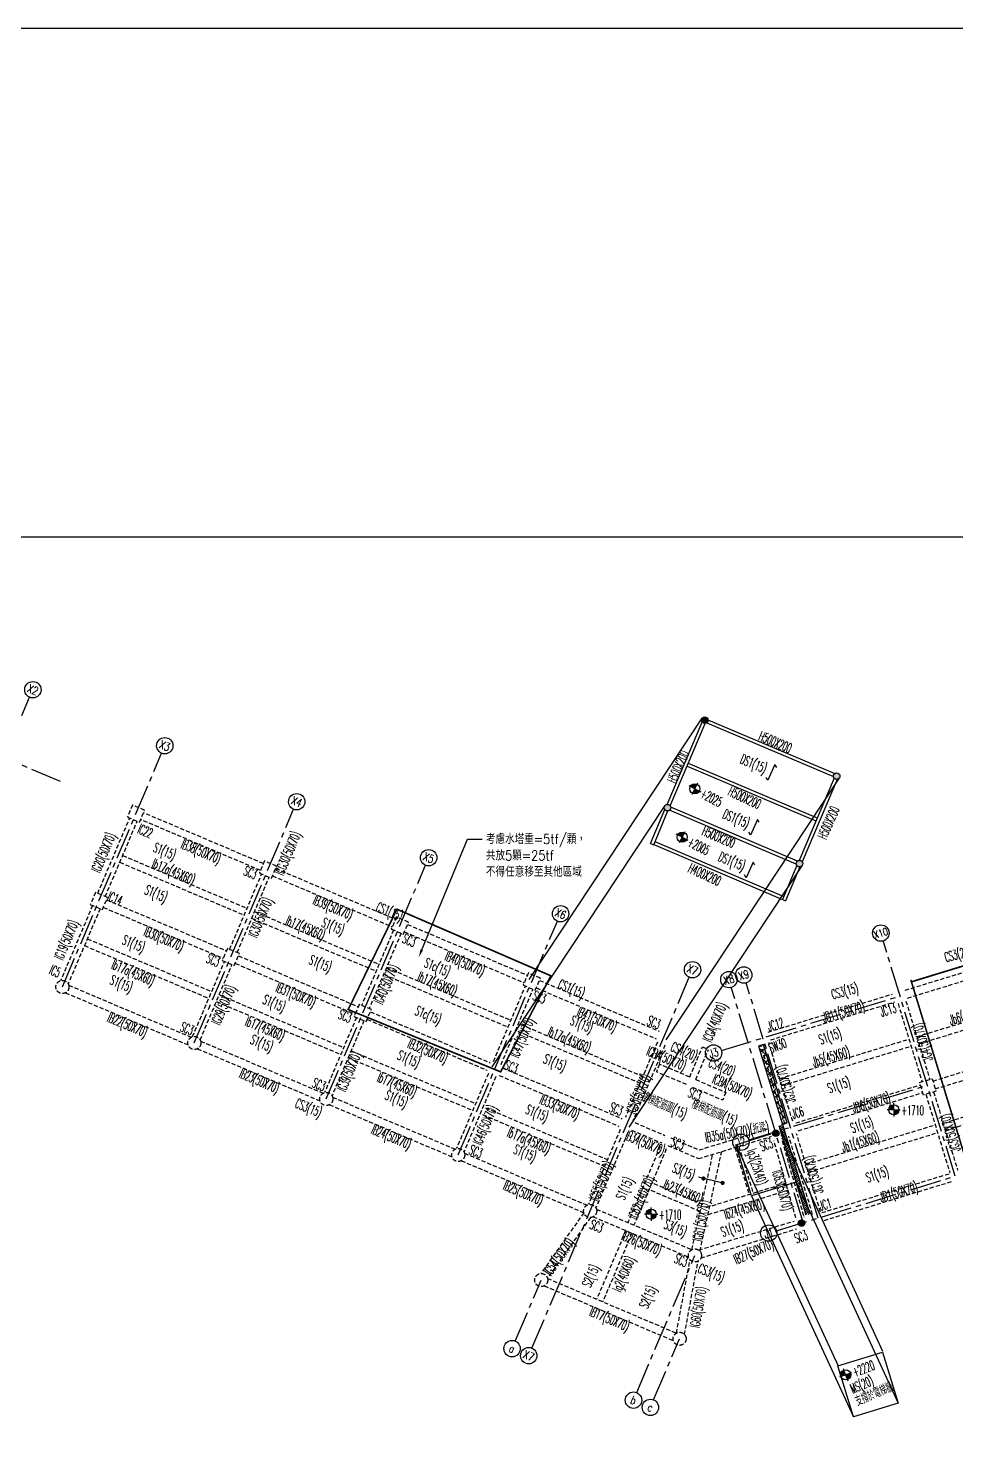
# Model space of a CAD drawing. Header units: centimetres. Extents: x -47768 to 194820, y -149527 to 141949.
# Drawn here: x 59781 to 65443, y -63529 to -54881 of the extents above; entities that cross this region are included whole.
import ezdxf
from ezdxf import colors
from ezdxf.entities.mleader import LeaderData, LeaderLine
from ezdxf.enums import TextEntityAlignment as Align
from ezdxf.math import Vec2, Vec3

# ---------------------------------------------------------------- set-up
doc = ezdxf.new("R2010")
doc.units = ezdxf.units.CM
doc.linetypes.add('CENTER2', pattern=[28.575, 19.05, -3.175, 3.175, -3.175])
doc.linetypes.add('HIDDEN', pattern=[0.375, 0.25, -0.125])
doc.layers.get('0').update_dxf_attribs({"color": 8})
for name, color, linetype in [('0S-B', 6, 'HIDDEN'), ('0S-COL', 1, 'Continuous'), ('0S-COL-H', 8, 'HIDDEN'), ('0S-colhead', 8, 'HIDDEN'), ('0S-GRID', 8, 'Continuous'), ('0S-J', 3, 'HIDDEN'), ('0S-Shear wall', 7, 'Continuous'), ('0S-SJ', 3, 'Continuous'), ('0S-伸縮縫', 4, 'Continuous'), ('1S-BN', 7, 'Continuous'), ('1S-CN', 2, 'Continuous'), ('1S-CO-HATCH', 252, 'Continuous'), ('1S-JN', 3, 'Continuous'), ('1S-SJN', 3, 'Continuous'), ('1S-SN', 4, 'Continuous'), ('1S-SWN', 7, 'Continuous'), ('1S-TEXT', 7, 'Continuous'), ('FL高程', 7, 'Continuous'), ('SB', 6, 'Continuous'), ('SJ', 3, 'Continuous'), ('TEXT', 7, 'Continuous')]:
    doc.layers.add(name, color=color, linetype=linetype)
doc.layers.add('0S-分圖線', color=8, linetype='Continuous', plot=False)
doc.layers.add('0S-繪圖區', color=171, linetype='Continuous', plot=False)
doc.styles.add('ae', font='romans.shx', dxfattribs={"bigfont": 'chineset.shx'})
doc.styles.add('CHINA', font='romans.shx', dxfattribs={"width": 0.85, "bigfont": 'chineset.shx'})
doc.styles.add('ROMAND', font='romand')
doc.styles.add('txt', font='romans.shx', dxfattribs={"height": 0.2, "bigfont": 'chineset.shx'})

# ---------------------------------------------------------------- blocks, each defined once
blk = doc.blocks.new('ELE')
at = {"ltscale": 100}
h = blk.add_hatch(color=0, dxfattribs=at)
h.dxf.hatch_style = 1
edge = h.paths.add_edge_path()
edge.add_arc((55199, -2026.6), 20.7, 90, 180)
edge.add_line((55178.3, -2026.6), (55199, -2026.6))
edge.add_line((55199, -2026.6), (55199, -2005.9))
h = blk.add_hatch(color=0, dxfattribs=at)
h.dxf.hatch_style = 1
edge = h.paths.add_edge_path()
edge.add_line((55199, -2047.4), (55199, -2026.6))
edge.add_line((55199, -2026.6), (55219.7, -2026.6))
edge.add_arc((55199, -2026.6), 20.7, 270, 360, ccw=False)
at = {"color": 0, "ltscale": 100}
for q in [(55199, -2000), (55172.4, -2026.6), (55225.6, -2026.6), (55199, -2053.2)]:
    blk.add_line((55199, -2026.6), q, dxfattribs=at)
blk.add_circle((55199, -2026.6), 20.7, dxfattribs=at)
blk = doc.blocks.new('0S-ELE')
at = {"layer": 'FL高程', "ltscale": 100, "xscale": 1.5, "yscale": 1.5, "zscale": 1.5}
blk.add_blockref('ELE', (-26764.5, -529.8), dxfattribs=at)
at = {"layer": 'FL高程', "ltscale": 100, "style": 'CHINA', "width": 0.5}
blk.add_attdef('+150', text='', height=60, dxfattribs=at).set_placement((56149.6, -3572.5), align=Align.MIDDLE)
blk = doc.blocks.new('XLINE')
blk.add_circle((0, 0), 50)
at = {"style": 'ROMAND', "width": 0.74997, "flags": 8}
blk.add_attdef('X-LINE', text='', height=50, dxfattribs=at).set_placement((0, 0), align=Align.MIDDLE)
blk = doc.blocks.new('柱位編號')
at = {"color": 0, "linetype": 'CENTER2', "ltscale": 10}
for p, q in [((129891.7, 36676.2), (130497.3, 38102.9)), ((130686.2, 37588.3), (129604.7, 38047.4)), ((130697.2, 36334.3), (131302.8, 37761)), ((131502.6, 35992.5), (132108.2, 37419.1)), ((132308.1, 35650.6), (132913.7, 37077.2)), ((133113.5, 35308.7), (133719.1, 36735.4)), ((136147.2, 35179.4), (135708.2, 36615.3)), ((133563.4, 34129.1), (134524.5, 36393.5)), ((135219.6, 34895.8), (134780.6, 36331.7)), ((135310.4, 34923.6), (134871.4, 36359.5)), ((134720.8, 35945.9), (135810.9, 36279.2)), ((134887.4, 35400.8), (135977.6, 35734.1)), ((135057, 34846.1), (136147.2, 35179.4)), ((134203.1, 33857.6), (134558.7, 34695.2)), ((133462.1, 34172.1), (133620.2, 34544.5)), ((134306.7, 33813.6), (134464.8, 34186))]:
    blk.add_line(p, q, dxfattribs=at)
at = {"color": 0}
ref = blk.add_blockref('XLINE', (130516.9, 38148.9), dxfattribs=dict(at, rotation=337))
ref.add_attrib('X-LINE', 'X2', dxfattribs={"height": 50, "rotation": 337, "style": 'ROMAND', "width": 0.74997}).set_placement((130516.9, 38148.9), align=Align.MIDDLE)
ref = blk.add_blockref('XLINE', (131322.3, 37807.1), dxfattribs=dict(at, rotation=337))
ref.add_attrib('X-LINE', 'X3', dxfattribs={"height": 50, "rotation": 337, "style": 'ROMAND', "width": 0.74997}).set_placement((131322.3, 37807.1), align=Align.MIDDLE)
ref = blk.add_blockref('XLINE', (132127.8, 37465.2), dxfattribs=dict(at, rotation=337))
ref.add_attrib('X-LINE', 'X4', dxfattribs={"height": 50, "rotation": 337, "style": 'ROMAND', "width": 0.74997}).set_placement((132127.8, 37465.2), align=Align.MIDDLE)
ref = blk.add_blockref('XLINE', (132933.2, 37123.3), dxfattribs=dict(at, rotation=337))
ref.add_attrib('X-LINE', 'X5', dxfattribs={"height": 50, "rotation": 337, "style": 'ROMAND', "width": 0.74997}).set_placement((132933.2, 37123.3), align=Align.MIDDLE)
ref = blk.add_blockref('XLINE', (133738.6, 36781.4), dxfattribs=dict(at, rotation=337))
ref.add_attrib('X-LINE', 'X6', dxfattribs={"height": 50, "rotation": 337, "style": 'ROMAND', "width": 0.74997}).set_placement((133738.6, 36781.4), align=Align.MIDDLE)
ref = blk.add_blockref('XLINE', (135693.6, 36663.1), dxfattribs=dict(at, rotation=16.99999999999998))
ref.add_attrib('X-LINE', 'X10', dxfattribs={"height": 45, "rotation": 17, "style": 'ROMAND', "width": 0.74997}).set_placement((135693.6, 36663.1), align=Align.MIDDLE)
ref = blk.add_blockref('XLINE', (134544.1, 36439.5), dxfattribs=dict(at, rotation=337))
ref.add_attrib('X-LINE', 'X7', dxfattribs={"height": 50, "rotation": 337, "style": 'ROMAND', "width": 0.74997}).set_placement((134544.1, 36439.5), align=Align.MIDDLE)
ref = blk.add_blockref('XLINE', (134765.9, 36379.5), dxfattribs=dict(at, rotation=16.99999999999998))
ref.add_attrib('X-LINE', 'X8', dxfattribs={"height": 50, "rotation": 17, "style": 'ROMAND', "width": 0.74997}).set_placement((134765.9, 36379.5), align=Align.MIDDLE)
ref = blk.add_blockref('XLINE', (134856.8, 36407.3), dxfattribs=dict(at, rotation=16.99999999999998))
ref.add_attrib('X-LINE', 'X9', dxfattribs={"height": 50, "rotation": 17, "style": 'ROMAND', "width": 0.74997}).set_placement((134856.8, 36407.3), align=Align.MIDDLE)
ref = blk.add_blockref('XLINE', (134672.9, 35931.3), dxfattribs=dict(at, rotation=17.00000000000323))
ref.add_attrib('X-LINE', 'J3', dxfattribs={"height": 50, "rotation": 17, "style": 'ROMAND', "width": 0.74997}).set_placement((134672.9, 35931.3), align=Align.MIDDLE)
ref = blk.add_blockref('XLINE', (134839.6, 35386.2), dxfattribs=dict(at, rotation=17.00000000000323))
ref.add_attrib('X-LINE', 'J2', dxfattribs={"height": 50, "rotation": 17, "style": 'ROMAND', "width": 0.74997}).set_placement((134839.6, 35386.2), align=Align.MIDDLE)
ref = blk.add_blockref('XLINE', (135009.2, 34831.5), dxfattribs=dict(at, rotation=17.00000000000323))
ref.add_attrib('X-LINE', 'J1', dxfattribs={"height": 50, "rotation": 17, "style": 'ROMAND', "width": 0.74997}).set_placement((135009.2, 34831.5), align=Align.MIDDLE)
ref = blk.add_blockref('XLINE', (133442.5, 34126.1), dxfattribs=dict(at, rotation=337))
ref.add_attrib('X-LINE', 'a', dxfattribs={"height": 50, "rotation": 337, "style": 'ROMAND', "width": 0.74997}).set_placement((133442.5, 34126.1), align=Align.MIDDLE)
ref = blk.add_blockref('XLINE', (133543.9, 34083.1), dxfattribs=dict(at, rotation=337))
ref.add_attrib('X-LINE', 'X7', dxfattribs={"height": 50, "rotation": 337, "style": 'ROMAND', "width": 0.74997}).set_placement((133543.9, 34083.1), align=Align.MIDDLE)
ref = blk.add_blockref('XLINE', (134183.6, 33811.5), dxfattribs=dict(at, rotation=337))
ref.add_attrib('X-LINE', 'b', dxfattribs={"height": 50, "rotation": 337, "style": 'ROMAND', "width": 0.74997}).set_placement((134183.6, 33811.5), align=Align.MIDDLE)
ref = blk.add_blockref('XLINE', (134287.2, 33767.6), dxfattribs=dict(at, rotation=337))
ref.add_attrib('X-LINE', 'c', dxfattribs={"height": 50, "rotation": 337, "style": 'ROMAND', "width": 0.74997}).set_placement((134287.2, 33767.6), align=Align.MIDDLE)
blk = doc.blocks.new('*U153')
at = {"color": 0, "ltscale": 100}
for points in [[(-36.3, 27), (36.3, 27), (36.3, -27), (-36.3, -27)], [(22.253, -6.279), (36.3, -6.279), (36.3, -27), (22.253, -27)]]:
    blk.add_lwpolyline(points, close=True, dxfattribs=at)
blk.add_lwpolyline([(36.3, 27), (17.074, 27), (17.074, 21.168), (25.98, 21.168), (25.98, 15.768), (24.673, 15.768), (24.673, 9.288), (36.3, 9.288), (36.3, 27)], dxfattribs=at)
blk = doc.blocks.new('zw$D145')
at = {"color": 0, "linetype": 'Continuous', "ltscale": 80}
for points in [[(105.8, -346.2), (-166.7, -429.5), (-262.3, -116.8), (-47.1, -51)], [(23.4, -76.5), (105.8, -346.2)]]:
    blk.add_lwpolyline(points, dxfattribs=at)

msp = doc.modelspace()

# ---------------------------------------------------------------- hatches: boundary and pattern name
at = {"layer": '0S-Shear wall', "ltscale": 100}
h = msp.add_hatch(dxfattribs=at)
h.set_pattern_fill('ANSI37', color=256, scale=10)
h.set_pattern_definition([(45, (66753.632, -78793.863), (-22.45064, 22.45064), []), (135, (66753.632, -78793.863), (-22.45064, -22.45064), [])])
h.paths.add_polyline_path([(64239.7551, -61094.9659), (64385.9409, -61573.1183), (64414.6301, -61564.3472), (64268.4442, -61086.1948)])
h = msp.add_hatch(dxfattribs=at)
h.set_pattern_fill('ANSI37', color=256, scale=10)
h.set_pattern_definition([(45, (66753.643, -78793.97), (-22.45064, 22.45064), []), (135, (66753.643, -78793.97), (-22.45064, -22.45064), [])])
h.paths.add_polyline_path([(64239.7663, -61095.0711), (64385.9522, -61573.2235), (64414.6413, -61564.4523), (64268.4555, -61086.2999)])
at = {"layer": '0S-伸縮縫'}
h = msp.add_hatch(dxfattribs=at)
h.set_pattern_fill('ANSI36', color=256, scale=83.3)
h.set_pattern_definition([(45, (-145948.254, -125386.823), (5.522062, 20.24756074), [26.03125, -5.20625, 0, -5.20625])])
h.paths.add_polyline_path([(64385.9531, -61573.2266), (64362.0455, -61580.5359), (64385.4343, -61657.0371), (64454.142, -61881.7686), (64528.6962, -62125.6256), (64552.6039, -62118.3166)])
at = {"layer": '1S-CO-HATCH', "ltscale": 100}
h = msp.add_hatch(color=256, dxfattribs=at)
h.dxf.hatch_style = 1
edge = h.paths.add_edge_path()
edge.add_ellipse((63910.4591, -59105.3547), major_axis=(20, 0), ratio=1, start_angle=0, end_angle=360)
h = msp.add_hatch(color=256, dxfattribs=at)
h.dxf.hatch_style = 1
edge = h.paths.add_edge_path()
edge.add_ellipse((64715.9888, -59447.2818), major_axis=(20, 0), ratio=1, start_angle=0, end_angle=360)
edge = h.paths.add_edge_path()
edge.add_ellipse((64489.2768, -59981.1373), major_axis=(20, 0), ratio=1, start_angle=0, end_angle=360)
edge = h.paths.add_edge_path()
edge.add_ellipse((63683.923, -59639.2849), major_axis=(20, 0), ratio=1, start_angle=0, end_angle=360)
h = msp.add_hatch(color=256, dxfattribs=at)
h.dxf.hatch_style = 1
edge = h.paths.add_edge_path()
edge.add_ellipse((64344.9523, -61627.4141), major_axis=(20, 0), ratio=1, start_angle=0, end_angle=360)
h = msp.add_hatch(color=256, dxfattribs=at)
h.dxf.hatch_style = 1
edge = h.paths.add_edge_path()
edge.add_ellipse((64502.0411, -62175.4316), major_axis=(20, 0), ratio=1, start_angle=0, end_angle=360)

# ---------------------------------------------------------------- linework, layer by layer
at = {"ltscale": 100}
for p, q in [((64362.0337, -61580.4288), (64994.9203, -62957.3956)), ((64099.7307, -61697.261), (64724.2089, -63046.7234)), ((64467.8835, -61926.646), (65092.3607, -63276.1087)), ((64195.3363, -62009.9707), (64819.8145, -63359.435))]:
    msp.add_line(p, q, dxfattribs=at)
at = {"color": 0, "linetype": 'Continuous', "ltscale": 80}
msp.add_lwpolyline([(65092.3218, -63276.0235), (64819.7756, -63359.3498), (64724.1701, -63046.6382), (64996.7165, -62963.3124), (65092.3218, -63276.0235)], dxfattribs=at)
at = {"layer": '0S-B', "ltscale": 100}
for p, q in [((60204.6554, -60162.7649), (60400.021, -59702.5125)), ((60250.6806, -60182.3015), (60446.0462, -59722.049)), ((61198.5286, -60022.3649), (60466.6874, -59711.8145)), ((61216.1068, -59980.9402), (60484.2656, -59670.3898)), ((60298.2976, -59903.7616), (60298.2982, -59903.7618)), ((60317.834, -59857.7363), (60317.8346, -59857.7365)), ((61290.6923, -60009.9633), (62022.4936, -60320.5945)), ((61010.0971, -60504.6546), (61205.4627, -60044.4022)), ((61056.1224, -60524.1912), (61251.4879, -60063.9388)), ((61271.1557, -60055.9885), (62002.9571, -60366.6198)), ((60173.3969, -60236.4053), (59978.51, -60695.5301)), ((60219.4221, -60255.9418), (60024.5352, -60715.0667)), ((60239.0899, -60247.9916), (60970.8913, -60558.6228)), ((60258.6265, -60201.9664), (60990.4278, -60512.5976)), ((62096.134, -60351.853), (62827.9354, -60662.4843)), ((62010.9044, -60386.2919), (61815.5389, -60846.5444)), ((62056.9297, -60405.8285), (61861.5641, -60866.0809)), ((62076.5975, -60397.8783), (62808.3988, -60708.5095)), ((65134.0226, -60753.5926), (65894.2849, -60521.1571)), ((60783.9517, -61037.4198), (60978.8386, -60578.295)), ((60829.977, -61056.9564), (61024.8639, -60597.8316)), ((61044.5317, -60589.8813), (61776.333, -60900.5126)), ((61064.0682, -60543.8561), (61795.8696, -60854.4873)), ((65148.6412, -60801.4079), (65908.9035, -60568.9724)), ((62901.5758, -60693.7428), (63633.3771, -61004.374)), ((60008.2957, -60769.2507), (60756.252, -61086.7393)), ((60027.8323, -60723.2255), (60775.7885, -61040.714)), ((62620.9806, -61188.4341), (62816.3462, -60728.1817)), ((62667.0059, -61207.9707), (62862.3714, -60747.7182)), ((62882.0392, -60739.768), (63613.8406, -61050.3992)), ((64297.256, -61009.4181), (65057.5183, -60776.9824)), ((64311.8746, -61057.2334), (65072.1369, -60824.7976)), ((65090.8665, -60834.7551), (65237.0528, -61312.909)), ((65138.6818, -60820.1365), (65284.8681, -61298.2904)), ((61784.2804, -60920.1848), (61589.3935, -61379.3096)), ((61830.3056, -60939.7213), (61635.4187, -61398.8461)), ((61849.9734, -60931.7711), (62581.7748, -61242.4023)), ((61869.51, -60885.7458), (62601.3113, -61196.3771)), ((60813.7375, -61111.1404), (61561.6937, -61428.629)), ((60833.274, -61065.1152), (61581.2303, -61382.6038)), ((63621.7879, -61070.0714), (63426.4224, -61530.3238)), ((63621.7885, -61070.0732), (63426.4234, -61530.3246)), ((63667.8132, -61089.608), (63472.4476, -61549.8604)), ((63667.8137, -61089.6098), (63472.4486, -61549.8612)), ((63818.8338, -61284.076), (63896.9841, -61099.9747)), ((63855.6537, -61299.7059), (63933.804, -61115.6046)), ((63896.7014, -61099.8539), (63924.3064, -61111.5759)), ((63896.704, -61099.8538), (63924.3089, -61111.5758)), ((64400.2867, -61568.7358), (64254.1008, -61090.5834)), ((64448.1019, -61554.1172), (64301.916, -61075.9648)), ((65303.465, -61308.2897), (66063.8607, -61075.8134)), ((65318.0836, -61356.105), (66078.4793, -61123.6287)), ((63634.7317, -61205.9324), (63615.1951, -61251.9643)), ((63818.8365, -61284.0772), (63634.7313, -61205.9323)), ((62589.7221, -61262.0745), (62394.8352, -61721.1993)), ((62635.7474, -61281.6111), (62440.8605, -61740.7359)), ((62655.4152, -61273.6608), (63387.1317, -61584.2561)), ((62674.9517, -61227.6356), (63406.6683, -61538.2308)), ((63799.3006, -61330.1027), (63615.1954, -61251.9578)), ((63855.6555, -61299.7061), (64039.8377, -61377.6659)), ((63836.1657, -61345.7512), (64020.348, -61423.711)), ((64039.8377, -61377.6659), (64020.348, -61423.711)), ((64466.8318, -61564.0742), (65227.0937, -61331.6388)), ((64481.4504, -61611.8894), (65241.7123, -61379.454)), ((65260.3746, -61389.1911), (65406.2936, -61866.4707)), ((65308.1899, -61374.5725), (65454.1089, -61851.8521)), ((65322.3556, -61370.1861), (65322.3556, -61370.1861)), ((61619.1792, -61453.0302), (62367.1355, -61770.5188)), ((61638.7158, -61407.0049), (62386.672, -61724.4935)), ((63395.1639, -61603.9642), (63200.277, -62063.0891)), ((63395.1644, -61603.966), (63200.2775, -62063.0909)), ((63441.1891, -61623.5008), (63246.3022, -62082.6256)), ((63441.1897, -61623.5026), (63246.3028, -62082.6274)), ((64569.5041, -62122.2211), (64423.6764, -61645.2402)), ((64617.3193, -62107.6025), (64471.4916, -61630.6216)), ((63639.0988, -61707.5053), (63441.821, -62172.2805)), ((63675.9192, -61723.1341), (63478.6414, -62187.9092)), ((63881.7339, -62347.6975), (64014.6038, -61738.9053)), ((64467.2265, -62144.2478), (64332.6924, -61672.5585)), ((64515.309, -62130.5338), (64380.7749, -61658.8445)), ((62424.621, -61794.9199), (63172.5772, -62112.4085)), ((62444.1575, -61748.8947), (63192.1138, -62066.3833)), ((63832.8838, -62337.0359), (63959.7678, -61755.6704)), ((64625.0919, -62111.7339), (65402.1373, -61874.1673)), ((64639.7104, -62159.5492), (65416.7559, -61921.9825)), ((63172.6471, -62112.6541), (62909.9531, -62483.9831)), ((63213.4655, -62141.5308), (62950.7714, -62512.8597)), ((63229.7369, -62136.6607), (63812.1661, -62383.6378)), ((63249.2567, -62090.6284), (63831.686, -62337.6054)), ((63873.4593, -62340.1657), (64456.5705, -62163.172)), ((64469.5229, -62152.2993), (64469.4901, -62152.1844)), ((64517.6054, -62138.5854), (64517.5726, -62138.4704)), ((63887.9817, -62388.0102), (64471.0929, -62211.0165)), ((63737.9766, -62847.1621), (63820.592, -62399.3282)), ((63787.1469, -62856.2329), (63869.7623, -62408.399)), ((62950.843, -62513.0994), (63737.9224, -62847.1912)), ((62931.3066, -62559.1247), (63718.386, -62893.2165))]:
    msp.add_line(p, q, dxfattribs=at)
for points in [[(63483.4315, -61562.1838), (63667.5306, -61640.3293)], [(63463.895, -61608.2091), (63647.9939, -61686.3545)], [(63662.5746, -61652.1943), (63662.2947, -61652.0755)], [(63662.5752, -61652.1962), (63662.2953, -61652.0773)], [(63684.8125, -61701.9842), (63873.4557, -61782.0586), (64319.19, -61645.784)], [(63704.3492, -61655.9591), (63876.2404, -61728.9227), (64304.5714, -61597.9687)]]:
    msp.add_lwpolyline(points, dxfattribs=at)
at = {"layer": '0S-COL', "ltscale": 100}
for centre in [(63910.4591, -59105.3547), (64715.9888, -59447.2818), (63683.923, -59639.2849), (64489.2768, -59981.1373), (64344.9523, -61627.4141), (64502.0411, -62175.4316)]:
    msp.add_circle(centre, 20, dxfattribs=at)
at = {"layer": '0S-COL-H', "ltscale": 100}
for p, q in [((62833.7977, -60648.6824), (62802.5393, -60722.3228)), ((62907.4381, -60679.9409), (62833.7977, -60648.6824)), ((62876.1796, -60753.5813), (62907.4381, -60679.9409)), ((62907.4381, -60679.9409), (62907.4381, -60679.9409)), ((62802.5393, -60722.3228), (62876.1796, -60753.5813))]:
    msp.add_line(p, q, dxfattribs=at)
for points in [[(60491.1129, -59654.2717), (60417.4725, -59623.0132), (60386.214, -59696.6536), (60459.8544, -59727.9121), (60491.1129, -59654.2717)], [(61296.5546, -59996.1614), (61222.9142, -59964.9029), (61191.6558, -60038.5433), (61265.2961, -60069.8018), (61296.5546, -59996.1614)], [(60264.4888, -60188.1645), (60190.8484, -60156.906), (60159.59, -60230.5464), (60233.2303, -60261.8049), (60264.4888, -60188.1645)], [(62101.9964, -60338.0511), (62028.356, -60306.7926), (61997.0975, -60380.433), (62070.7379, -60411.6915), (62101.9964, -60338.0511)], [(61069.9306, -60530.0542), (60996.2902, -60498.7957), (60965.0317, -60572.4361), (61038.6721, -60603.6946), (61069.9306, -60530.0542)], [(61875.3723, -60871.944), (61801.7319, -60840.6855), (61770.4734, -60914.3259), (61844.1138, -60945.5843), (61875.3723, -60871.944)]]:
    msp.add_lwpolyline(points, close=True, dxfattribs=at)
msp.add_lwpolyline([(65222.7083, -61317.2946), (65299.2127, -61293.9048), (65322.3556, -61370.1861), (65246.098, -61393.7989), (65222.7083, -61317.2946)], dxfattribs=at)
for centre in [(59989.3227, -60734.0432), (60794.7644, -61075.9329), (61600.2061, -61417.8227), (62405.6479, -61759.7124), (63211.0884, -62101.6016), (62912.357, -62523.6034), (63757.1415, -62882.097)]:
    msp.add_circle(centre, 40, dxfattribs=at)
at = {"layer": '0S-colhead', "ltscale": 100}
msp.add_circle((63850.753, -62373.1217), 40, dxfattribs=at)
at = {"layer": '0S-J', "ltscale": 100}
for p, q in [((60339.5732, -59972.8838), (61098.9897, -60295.237)), ((60357.1561, -59931.4611), (61116.5726, -60253.8143)), ((61162.5978, -60273.3508), (61922.0143, -60595.704)), ((61145.0149, -60314.7735), (61904.4314, -60637.1267)), ((60141.8789, -60440.1378), (60901.2954, -60762.491)), ((60124.296, -60481.5606), (60883.7125, -60803.9137)), ((61968.0395, -60615.2405), (62727.4561, -60937.5937)), ((61950.4566, -60656.6633), (62709.8732, -60979.0164)), ((60947.3207, -60782.0276), (61706.7372, -61104.3808)), ((60929.7378, -60823.4503), (61689.1543, -61145.8035)), ((65205.1967, -61037.697), (65994.1481, -60796.4903)), ((65218.3534, -61080.7307), (66007.3048, -60839.524)), ((62787.2869, -60962.9904), (63532.8978, -61279.4835)), ((62769.704, -61004.4131), (63515.3149, -61320.9062)), ((61752.7624, -61123.9173), (62512.1789, -61446.2705)), ((64368.43, -61293.5222), (65157.3814, -61052.3156)), ((64381.5867, -61336.5559), (65170.5382, -61095.3493)), ((61735.1795, -61165.34), (62494.596, -61487.6932)), ((65366.7315, -61566.0542), (66155.6829, -61324.8476)), ((65379.8882, -61609.088), (66168.8396, -61367.8813)), ((62572.1439, -61471.7241), (63317.6207, -61788.1602)), ((62554.561, -61513.1468), (63300.0378, -61829.5829)), ((64528.5026, -61817.0967), (65317.454, -61575.8901)), ((64543.1212, -61864.9119), (65332.0726, -61623.7053)), ((64094.4842, -61714.4828), (64182.2116, -62001.4938)), ((64118.3923, -61707.175), (64206.1197, -61994.1861)), ((63883.6292, -62104.5272), (63570.4564, -61971.5983)), ((63901.2115, -62063.1042), (63588.0387, -61930.1753)), ((64407.8236, -61932.5284), (63917.0564, -62082.5468)), ((64420.9784, -61975.5627), (63930.2112, -62125.5811)), ((63429.1879, -62221.2215), (63251.1798, -62640.5834)), ((63466.0081, -62236.8507), (63288, -62656.2126))]:
    msp.add_line(p, q, dxfattribs=at)
at = {"layer": '0S-Shear wall', "ltscale": 100}
for points in [[(64239.7551, -61094.9659), (64385.9409, -61573.1183), (64414.6301, -61564.3472), (64268.4442, -61086.1948)], [(64239.7663, -61095.0711), (64385.9522, -61573.2235), (64414.6413, -61564.4523), (64268.4555, -61086.2999)]]:
    msp.add_lwpolyline(points, close=True, dxfattribs=at)
at = {"layer": '0S-SJ', "ltscale": 100}
for p, q in [((63599.0062, -59865.0311), (64385.7617, -60199.3086)), ((63606.8272, -59846.6237), (64393.5827, -60180.9012))]:
    msp.add_line(p, q, dxfattribs=at)
at = {"layer": '0S-伸縮縫'}
for points in [[(64362.0337, -61580.4288), (64528.684, -62125.5856)], [(64385.9409, -61573.1866), (64552.5917, -62118.2767)]]:
    msp.add_lwpolyline(points, dxfattribs=at)
at = {"layer": '0S-分圖線', "ltscale": 100}
msp.add_line((49457.2912, -54880.9803), (107942.178, -54880.9803), dxfattribs=at)
at = {"layer": '1S-SN', "ltscale": 100}
msp.add_line((64013.6173, -61930.3798), (63871.875, -61896.0145), dxfattribs=at)
at = {"layer": '1S-SN', "ltscale": 5}
for points in [[(64350.0021, -59393.2015), (64338.9305, -59376.1581), (64296.0823, -59471.5616), (64285.0107, -59454.5182)], [(64243.8225, -59728.1023), (64232.7509, -59711.0588), (64189.9027, -59806.4623), (64178.8312, -59789.4189)], [(64217.4269, -59988.5108), (64206.3553, -59971.4674), (64163.5071, -60066.8709), (64152.4355, -60049.8275)]]:
    msp.add_lwpolyline(points, dxfattribs=at)
at = {"layer": '1S-SN', "color": 4, "linetype": 'Continuous', "const_width": 13.5}
for points in [[(63897.6688, -61900.5856, -0.584755303), (63908.177, -61900.5856, -1.710117025), (63897.6688, -61900.5856, -0.557367557)], [(64014.3919, -61927.4234, -0.584755303), (64024.9001, -61927.4234, -1.710117025), (64014.3919, -61927.4234, -0.557367557)]]:
    msp.add_lwpolyline(points, format="xyb", dxfattribs=at)
at = {"layer": 'SB', "ltscale": 100}
for p, q in [((63681.4823, -59619.4344), (63894.4883, -59117.3937)), ((63699.8937, -59627.246), (63912.8997, -59125.2053)), ((63922.4954, -59121.3274), (64696.1379, -59449.7192)), ((63930.31, -59102.9173), (64703.9525, -59431.3091)), ((64700.0141, -59459.3155), (64486.8426, -59961.286)), ((64718.4229, -59467.1331), (64505.2514, -59969.1036)), ((63580.4799, -59857.4903), (63667.9523, -59651.3238)), ((63598.8913, -59865.3019), (63686.3637, -59659.1354)), ((64469.4258, -59983.5747), (63695.9593, -59655.2576)), ((64477.2405, -59965.1646), (63703.7739, -59636.8475)), ((63580.4812, -59857.4873), (63598.8913, -59865.3019)), ((64473.3021, -59993.171), (64385.7617, -60199.3086)), ((64491.7109, -60000.9886), (64404.1705, -60207.1263)), ((64385.7617, -60199.3086), (64404.1718, -60207.1232))]:
    msp.add_line(p, q, dxfattribs=at)
at = {"layer": 'SJ', "ltscale": 100}
for p, q in [((63802.4879, -59385.43), (64589.4645, -59719.6348)), ((63810.3056, -59367.0212), (64597.2821, -59701.226))]:
    msp.add_line(p, q, dxfattribs=at)
at = {"layer": 'TEXT', "color": 8, "ltscale": 100}
for p, q in [((62839.7221, -60688.071), (63895.2805, -59092.3312)), ((63675.609, -61056.045), (64731.1674, -59460.3053)), ((62613.1861, -61222.0012), (63668.7444, -59626.2614)), ((63448.897, -61589.9005), (64504.4553, -59994.1608))]:
    msp.add_line(p, q, dxfattribs=at)
at = {"layer": 'TEXT', "linetype": 'HIDDEN', "ltscale": 200, "const_width": 10}
for points in [[(62031.5948, -60259.3425), (62971.2783, -60665.8751), (62664.7119, -61252.3424), (61734.0428, -60871.9333), (62031.5948, -60259.3425)], [(65168.9347, -60690.8377), (65547.1932, -61928.0654), (67029.1027, -61492.4413), (66631.5126, -60256.8833), (65172.4613, -60702.3727)]]:
    msp.add_lwpolyline(points, dxfattribs=at)

# ---------------------------------------------------------------- block references
at = {"ltscale": 100}
msp.add_blockref('zw$D145', (64362.0451, -61580.4643), dxfattribs=at)
at = {"layer": '0S-GRID'}
msp.add_blockref('柱位編號', (-70707.9559, -97068.3514), dxfattribs=at)
at = {"layer": '0S-繪圖區', "ltscale": 100, "xscale": 150, "yscale": 150, "zscale": 150}
msp.add_blockref('*U153', (63312.8595, -62035.7397), dxfattribs=at)
at = {"layer": 'FL高程', "color": 0, "ltscale": 100}
for p, rotation, values in [((15537.9333, -30915.0494), 333.0127240439402, {'+150': '+2025'}), ((15460.2764, -31210.6205), 333.0127240439402, {'+150': '+2005'}), ((11137.6925, -79716.0556), 20.85648519782714, {'+150': '+2220'})]:
    msp.add_blockref('0S-ELE', p, dxfattribs=dict(at, rotation=rotation)).add_auto_attribs(values)
for p in [(9030.8092, -57914.4169), (7549.6804, -58551.5748)]:
    msp.add_blockref('0S-ELE', p, dxfattribs=at).add_auto_attribs({'+150': '+1710'})

# ---------------------------------------------------------------- texts
at = {"layer": '1S-BN', "width": 0.5}
for s, rotation, style, p in [('H500X200', 337.00900662, 'CHINA', (64341.4877, -59238.9416)), ('H500X200', 337.00900662, 'CHINA', (63995.4508, -59817.9024)), ('IG20(50X70)', 427, 'txt', (60243.4852, -59914.5067)), ('IB38(50X70)', 337, 'txt', (60834.6744, -59910.3324)), ('ICG30(50X70)', 427, 'txt', (61368.5773, -59918.8416)), ('IB39(50X70)', 337, 'txt', (61640.1161, -60252.2221)), ('IG30(50X70)', 427, 'txt', (61202.0281, -60311.2068)), ('IG19(50X70)', 427, 'txt', (60017.1005, -60447.8357)), ('IB30(50X70)', 337, 'txt', (60608.0503, -60444.2252)), ('IB40(50X70)', 337, 'txt', (62445.5579, -60594.1119)), ('IG40(50X70)', 427, 'txt', (61969.3858, -60718.5102)), ('IG29(50X70)', 427, 'txt', (60975.6434, -60844.5358)), ('IB31(50X70)', 337, 'txt', (61413.4921, -60786.1149)), ('IB41(50X70)', 337, 'txt', (63250.9996, -60936.0016)), ('ICGA(40X70)', 427, 'txt', (63976.0732, -60950.4272)), ('JB11(50X70)', 17.0000008, 'txt', (64758.088, -60889.4412)), ('IB22(50X70)', 337, 'txt', (60385.3336, -60968.913)), ('IG47(50X70)', 427, 'txt', (62799.5126, -61045.2475)), ('JG4(50X70)', 107.0000008, 'txt', (65244.6608, -61070.0739)), ('IB32(50X70)', 337, 'txt', (62218.9338, -61128.0047)), ('IG39(50X70)', 427, 'txt', (61743.001, -61251.8393)), ('ICBA(50X70)', 337, 'txt', (63675.564, -61174.065)), ('JG2(50X70)', 107.0000008, 'txt', (64407.8941, -61325.8992)), ('IB23(50X70)', 337, 'txt', (61190.7753, -61310.8027)), ('IG56(50X70)', 427, 'txt', (63507.6276, -61387.1372)), ('ICBA(50X70)', 337, 'txt', (64077.6591, -61344.0257)), ('IB33(50X70)', 337, 'txt', (63024.3756, -61469.8944)), ('JB6(50X70)', 17.0000008, 'txt', (64927.6635, -61444.098)), ('IG46(50X70)', 427, 'txt', (62573.1279, -61578.5765)), ('IB35a(50X70)(折梁)', 369.62456942, 'txt', (64107.9343, -61624.9367)), ('JG3(50X70)', 107.0000008, 'txt', (65414.0573, -61624.1449)), ('IB24(50X70)', 337, 'txt', (61996.2171, -61652.6925)), ('IB34(50X70)', 337, 'txt', (63545.3238, -61689.5281)), ('IG55(50X70)', 427, 'txt', (63281.2428, -61920.4662)), ('JG1(50X70)', 107.0000008, 'txt', (64577.2906, -61879.9702)), ('IB25(50X70)', 337, 'txt', (62801.6588, -61994.5822)), ('IG62a(40X70)', 427, 'txt', (63526.891, -62019.9713)), ('IG63(50X70)', 645.99487366, 'txt', (64380.3336, -61975.8103)), ('JB1(50X70)', 17.0000008, 'txt', (65094.3154, -61989.1917)), ('IG61(50X70)', 80, 'txt', (63890.2847, -62161.034)), ('IB26(50X70)', 337, 'txt', (63524.2551, -62301.3061)), ('IG54(50X70)', 414.55614267, 'txt', (63025.0286, -62383.669)), ('IB27(50X70)', 383.80606392, 'txt', (64210.0532, -62353.2407)), ('IG60(50X70)', 80, 'txt', (63874.9436, -62689.5512)), ('IB17(50X70)', 696.99995811, 'txt', (63328.6403, -62764.2034))]:
    msp.add_text(s, height=60, rotation=rotation, dxfattribs=dict(at, style=style)).set_placement(p, align=Align.MIDDLE)
at = {"layer": '1S-BN', "style": 'ae', "width": 0.5}
for p in [(63733.3256, -59497.2434), (64651.336, -59838.7394)]:
    msp.add_text('H500X200', height=60, rotation=66.17091532, dxfattribs=at).set_placement(p)
at = {"layer": '1S-CN', "style": 'txt', "width": 0.5}
for s, rotation, p in [('IC22', 337, (60495.5954, -59781.9037)), ('IC14', 337, (60310.8401, -60193.4723)), ('IC5', 337, (59945.2938, -60637.3079)), ('JC13', 17, (65029.9083, -60873.8754)), ('JC12', 17, (64342.9871, -60962.9803)), ('JC6', 17, (64477.8355, -61501.4016)), ('JC1', 17, (64646.0943, -62061.8527))]:
    msp.add_text(s, height=60, rotation=rotation, dxfattribs=at).set_placement(p, align=Align.MIDDLE)
at = {"layer": '1S-CN', "linetype": 'Continuous', "style": 'CHINA', "width": 0.5}
for rotation, p in [(337, (61137.2117, -60035.705)), (337, (62107.28, -60448.9285)), (337, (60910.6576, -60569.6336)), (337, (62901.7259, -60796.6123)), (337, (61716.0993, -60911.5233)), (337, (60750.4869, -60987.886)), (337, (63600.546, -60950.0441)), (337, (62730.6878, -61221.4265)), (337, (61555.9287, -61329.7757)), (337, (63849.4797, -61389.9883)), (337, (63370.5968, -61479.2839)), (337, (63746.4006, -61689.8043)), (337, (62513.8535, -61738.0786)), (20, (64286.7415, -61697.1801)), (337, (63250.7562, -62194.6233)), (20, (64498.426, -62258.7739)), (337, (63767.3782, -62403.0093))]:
    msp.add_text('SC3', height=60, rotation=rotation, dxfattribs=at).set_placement(p, align=Align.MIDDLE)
at = {"layer": '1S-JN', "style": 'txt', "width": 0.5}
for s, rotation, p in [('Ib17a(45X60)', 337, (60666.6077, -60033.77)), ('Ib17(45X60)', 337, (61472.0494, -60375.6597)), ('Ib17a(45X60)', 337, (60419.9618, -60650.1196)), ('Ib17(45X60)', 337, (62277.4912, -60717.5494)), ('Jb6(45X60)', 17.0000008, (65518.6642, -60907.7157)), ('Ib17(45X60)', 337, (61225.4036, -60992.0094)), ('Ib17a(45X60)', 337, (63082.9329, -61059.4392)), ('Jb5(45X60)', 17.0000008, (64681.8975, -61163.541)), ('Ib17(45X60)', 337, (62030.8453, -61333.8991)), ('Ib17a(45X60)', 337, (62836.2871, -61675.7888)), ('Jb1(45X60)', 17, (64861.6022, -61683.8829)), ('Ig3(25X40)', 647.1846067, (64226.2346, -61833.846)), ('Ib23(45X60)', 337, (63776.9876, -61987.6391)), ('Ib24(45X60)', 375.9949097, (64152.7286, -62093.6335)), ('Ig2(40X60)', 427, (63419.3684, -62487.9246))]:
    msp.add_text(s, height=60, rotation=rotation, dxfattribs=at).set_placement(p, align=Align.MIDDLE)
at = {"layer": '1S-SJN', "linetype": 'Continuous', "style": 'CHINA', "width": 0.5}
for s, p in [('H500X200', (64154.5242, -59578.0629)), ('H400X200', (63910.3967, -60047.0906))]:
    msp.add_text(s, height=60, rotation=695.14943645, dxfattribs=at).set_placement(p, align=Align.MIDDLE)
at = {"layer": '1S-SN', "linetype": 'Continuous', "style": 'ae', "width": 0.5}
for s, rotation, p in [('DS1(15)', 337, (64121.4096, -59366.5389)), ('DS1(15)', 337, (64015.2301, -59701.4397)), ('S1(15)', 337, (60538.524, -59905.6683)), ('DS1(15)', 337, (63988.8344, -59961.8482)), ('S1(15)', 337, (60486.193, -60164.5221)), ('CS1(15)', 337, (61898.3495, -60268.6438)), ('S1(15)', 337, (61566.4533, -60363.5962)), ('S1(15)', 337, (60349.2134, -60470.6032)), ('CS3(20)', 15, (65384.0927, -60583.5381)), ('S1(15)', 337, (61489.0543, -60591.4444)), ('S1c(15)', 337, (62192.6597, -60609.4671)), ('S1(15)', 337, (60273.7668, -60714.8758)), ('CS1(15)', 337, (63009.4222, -60740.1809)), ('CS3(15)', 15, (64693.1888, -60810.2736)), ('S1(15)', 337, (61206.6448, -60833.5364)), ('S1c(15)', 337, (62136.767, -60901.6846)), ('S1(15)', 337, (63084.0548, -60961.7415)), ('S1(15)', 337, (63084.0554, -60961.7433)), ('S1(15)', 337, (61131.1981, -61077.809)), ('S1(15)', 19, (64619.9908, -61086.253)), ('S1(15)', 337, (62028.7693, -61173.7864)), ('CS4(20)', 337, (63697.0954, -61122.2563)), ('S1(15)', 337, (62920.031, -61195.6969)), ('CS4(20)', 337, (63927.8297, -61218.8047)), ('S1(15)', 19, (64673.1344, -61384.0337)), ('S1(15)', 337, (61953.3227, -61418.059)), ('樓梯配筋圖(15)', 337, (63519.1147, -61427.1732)), ('CS3(15)', 337, (61404.4288, -61467.0621)), ('S1(15)', 337, (62811.7013, -61504.5736)), ('樓梯配筋圖(15)', 337, (63824.8244, -61471.1179)), ('S1(15)', 19, (64813.2389, -61626.6623)), ('S1(15)', 337, (62737.6187, -61748.2274)), ('S3(15)', 337, (63706.4863, -61861.3389)), ('S1(15)', 19, (64907.6719, -61929.182)), ('S1(15)', 66, (63420.374, -62039.0278)), ('S1(15)', 66, (63420.3746, -62039.0296)), ('S3(15)', 337, (63656.5536, -62206.7753)), ('S1(15)', 19, (64022.0251, -62261.2219)), ('S2(15)', 66, (63213.8148, -62573.1802)), ('CS3(15)', 337, (63863.2348, -62474.7384)), ('S2(15)', 66, (63562.2702, -62702.4135)), ('MS(20)', 383.27354247, (64814.6973, -63217.6448)), ('支撐於電梯牆', 383.27354247, (64844.9687, -63294.8043))]:
    msp.add_text(s, height=60, rotation=rotation, dxfattribs=at).set_placement(p)
at = {"layer": '1S-SWN', "linetype": 'Continuous', "style": 'CHINA', "width": 0.5}
msp.add_text('SW30', height=60, rotation=20, dxfattribs=at).set_placement((64355.1435, -61091.1414), align=Align.MIDDLE)

# ---------------------------------------------------------------- leaders
at = {"layer": '1S-TEXT', "color": 7, "linetype": 'Continuous'}
ml = msp.add_multileader_mtext('Standard', dxfattribs=at)
ml.set_content('考慮水塔重=5tf/顆，\\P共放5顆=25tf\\P不得任意移至其他區域', color=7, style='CHINA')
ml.set_leader_properties(color=256, linetype='ByLayer', lineweight=-1)
ml.build(insert=Vec2(0, 0))
ml.multileader.update_dxf_attribs({"dogleg_length": 0.6, "arrow_head_size": 49.5, "scale": 150})
ctx = ml.context
ctx.base_point, ctx.scale, ctx.char_height, ctx.arrow_head_size, ctx.landing_gap_size, ctx.plane_origin = Vec3(62551.9018, -59830.8697), 150, 60, 49.5, 22.5, Vec3(62619.7247, -60733.3985)
notes = []
notes.append((ctx, [(0, (1, 1, 0), (62461.9018, -59830.8697), (1, 0), 90, [(0, [(62164.469, -60552.7795)], 256, [])])]))
ctx.mtext.insert, ctx.mtext.flow_direction = Vec3(62574.4018, -59800.8697), 5
for ctx, leaders in notes:
    for number, flags, end, landing, length, lines in leaders:
        leader = LeaderData()
        leader.index, (leader.has_last_leader_line, leader.has_dogleg_vector, leader.attachment_direction) = number, flags
        leader.last_leader_point, leader.dogleg_vector, leader.dogleg_length = Vec3(end), Vec3(landing), length
        for number, points, colour, breaks in lines:
            line = LeaderLine()
            line.index, line.vertices, line.color, line.breaks = number, Vec3.list(points), colors.encode_raw_color(colour), breaks
            leader.lines.append(line)
        ctx.leaders.append(leader)

doc.saveas('drawing.dxf')
